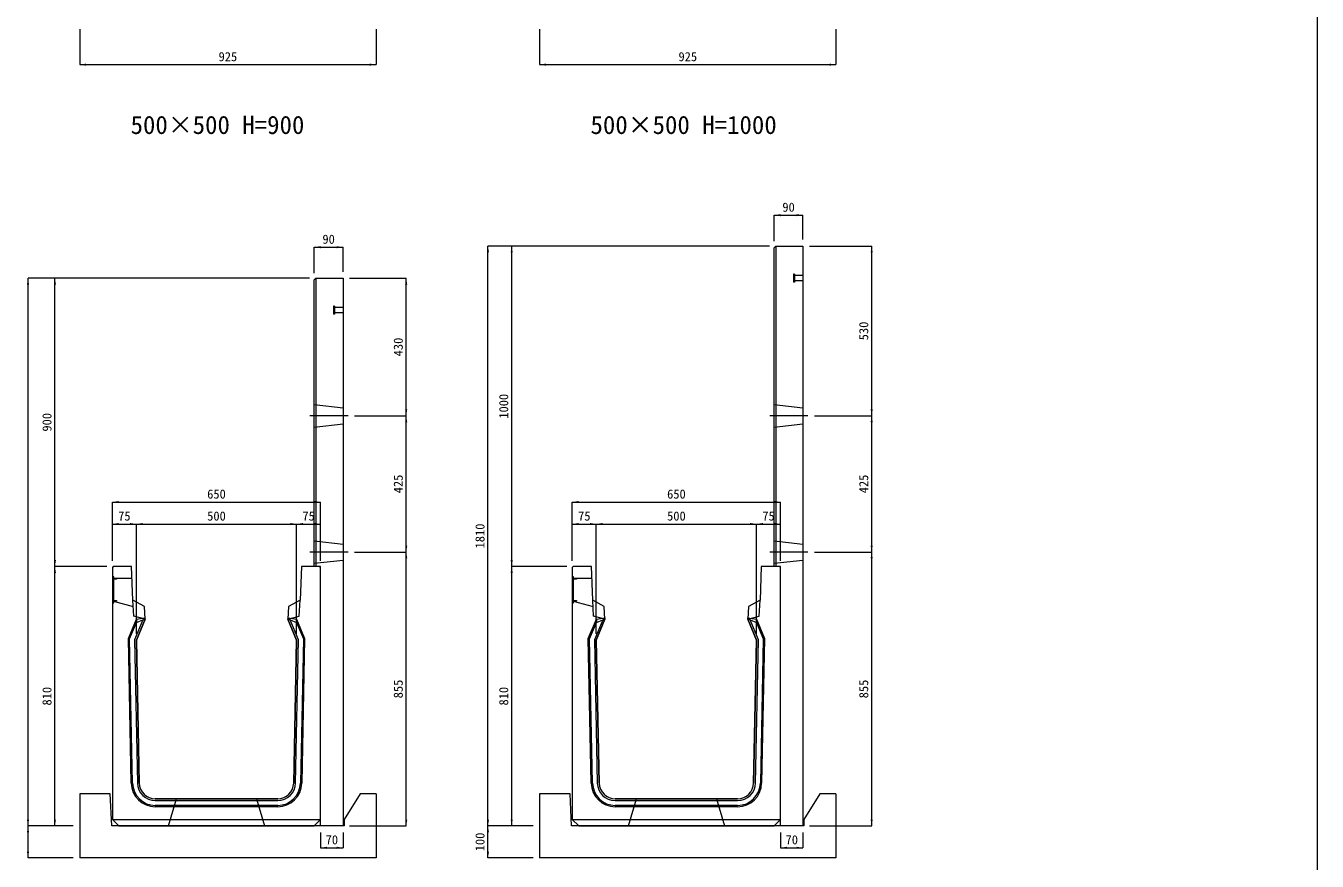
# Model space of a CAD drawing. Units: millimetres at full size. Extents: x -7442 to 51876, y 9625 to 40052.
# Drawn here: x 47846 to 51876, y 34231 to 36838 of the extents above; entities that cross this region are included whole.
import ezdxf
from ezdxf.enums import TextEntityAlignment as Align

# ---------------------------------------------------------------- set-up
doc = ezdxf.new("R2010")
doc.units = ezdxf.units.MM
doc.header["$LTSCALE"] = 16
for name, pattern in [('DASHED', [7.5, 6, -1.5]), ('USER1', [13.5, 7.5, -6]), ('USER2', [285.75, 190.5, -31.75, 31.75, -31.75])]:
    doc.linetypes.add(name, pattern=pattern)
doc.layers.add('0_2', color=7, linetype='Continuous')
for name, color, linetype, lineweight in [('HOLE', 7, 'DASHED', 9), ('KIJUN', 5, 'Continuous', 9), ('WWAY', 5, 'Continuous', 9), ('寸法線', 7, 'Continuous', 9), ('本体', 2, 'Continuous', 13), ('補助線', 8, 'Continuous', 9), ('ｲﾝｻｰﾄ', 3, 'USER1', 9)]:
    doc.layers.add(name, color=color, linetype=linetype, lineweight=lineweight)
doc.styles.add('ＭＳ ゴシック', font='')
doc.styles.get('ＭＳ ゴシック').set_extended_font_data('MS Gothic')

# ---------------------------------------------------------------- blocks, each defined once
blk = doc.blocks.new('filled_arrow')
at = {"color": 0, "linetype": 'Continuous', "lineweight": -2}
blk.add_solid([(7.5, 1.25), (0, 0), (7.5, -1.25)], dxfattribs=at)

msp = doc.modelspace()

# ---------------------------------------------------------------- linework, layer by layer
at = {"layer": 'HOLE'}
for points in [[(48315.73, 34425.86), (48565.73, 34425.86), (48590.73, 34340.86), (48290.73, 34340.86)], [(49751.11, 34425.86), (50001.11, 34425.86), (50026.11, 34340.86), (49726.11, 34340.86)]]:
    msp.add_lwpolyline(points, close=True, dxfattribs=at)
at = {"layer": 'KIJUN'}
for p, q in [((48190.85, 34986.33), (48190.98, 34976.2)), ((48210.73, 34984.66), (48217.73, 34985.86)), ((48670.72, 34984.66), (48663.73, 34985.86)), ((48690.61, 34986.33), (48690.48, 34976.2)), ((49626.24, 34986.33), (49626.36, 34976.2)), ((49646.12, 34984.66), (49653.11, 34985.86)), ((50106.11, 34984.66), (50099.11, 34985.86)), ((50125.99, 34986.33), (50125.87, 34976.2)), ((48715.83, 34925.61), (48706.71, 34474.35)), ((50151.22, 34925.61), (50142.1, 34474.35)), ((48249.73, 34425.86), (48631.73, 34425.86)), ((48249.73, 34419.86), (48631.73, 34419.86)), ((49685.12, 34425.86), (50067.11, 34425.86)), ((49685.12, 34419.86), (50067.11, 34419.86)), ((48631.73, 34404.86), (48249.73, 34404.86)), ((48631.73, 34400.86), (48249.73, 34400.86)), ((50067.11, 34404.86), (49685.12, 34404.86)), ((50067.11, 34400.86), (49685.12, 34400.86))]:
    msp.add_line(p, q, dxfattribs=at)
at = {"layer": 'KIJUN', "color": 7, "lineweight": 13}
for p, q in [((48631.73, 34425.86), (48249.73, 34425.86)), ((50067.11, 34425.86), (49685.12, 34425.86))]:
    msp.add_line(p, q, dxfattribs=at)
at = {"layer": 'KIJUN', "color": 7}
for p, q in [((48115.73, 34360.86), (48765.73, 34360.86)), ((49551.11, 34360.86), (50201.11, 34360.86))]:
    msp.add_line(p, q, dxfattribs=at)
at = {"layer": 'KIJUN', "color": 7, "lineweight": 13}
for points in [[(48199.74, 34474.85), (48190.73, 34920.86), (48217.73, 34985.86), (48215.73, 35025.86), (48179.73, 35045.86), (48175.73, 35150.86), (48118.73, 35150.86), (48115.73, 35147.86), (48115.73, 34360.86), (48135.73, 34340.86), (48745.73, 34340.86), (48765.73, 34360.86), (48765.73, 35147.86), (48762.73, 35150.86), (48705.73, 35150.86), (48701.73, 35045.86), (48665.73, 35025.86), (48663.73, 34985.86), (48690.73, 34920.86), (48681.72, 34474.85)], [(49635.13, 34474.85), (49626.11, 34920.86), (49653.11, 34985.86), (49651.11, 35025.86), (49615.11, 35045.86), (49611.11, 35150.86), (49554.11, 35150.86), (49551.11, 35147.86), (49551.11, 34360.86), (49571.11, 34340.86), (50181.11, 34340.86), (50201.11, 34360.86), (50201.11, 35147.86), (50198.11, 35150.86), (50141.11, 35150.86), (50137.11, 35045.86), (50101.11, 35025.86), (50099.11, 34985.86), (50126.11, 34920.86), (50117.1, 34474.85)]]:
    msp.add_lwpolyline(points, dxfattribs=at)
at = {"layer": 'KIJUN', "color": 7, "linetype": 'DASHED', "lineweight": 13}
for points in [[(48217.73, 34985.86), (48182.39, 34995.86), (48179.73, 35045.86)], [(48663.73, 34985.86), (48699.06, 34995.86), (48701.73, 35045.86)], [(49653.11, 34985.86), (49617.78, 34995.86), (49615.11, 35045.86)], [(50099.11, 34985.86), (50134.45, 34995.86), (50137.11, 35045.86)]]:
    msp.add_lwpolyline(points, dxfattribs=at)
at = {"layer": 'KIJUN'}
for points in [[(48174.74, 34474.35), (48165.63, 34925.61), (48190.85, 34986.33), (48217.48, 34990.89), (48217.73, 34985.86), (48190.73, 34920.86), (48199.74, 34474.85)], [(48178.74, 34474.43), (48169.64, 34924.85), (48190.98, 34976.2), (48210.73, 34984.66)], [(48210.73, 34984.66), (48184.7, 34922), (48193.74, 34474.73)], [(48681.72, 34474.85), (48690.73, 34920.86), (48663.73, 34985.86), (48663.98, 34990.89), (48690.61, 34986.33), (48715.83, 34925.61)], [(48687.72, 34474.73), (48696.75, 34922), (48670.72, 34984.66), (48690.48, 34976.2), (48711.81, 34924.85), (48702.71, 34474.43)], [(49610.13, 34474.35), (49601.01, 34925.61), (49626.24, 34986.33), (49652.86, 34990.89), (49653.11, 34985.86), (49626.11, 34920.86), (49635.13, 34474.85)], [(49614.13, 34474.43), (49605.03, 34924.85), (49626.36, 34976.2), (49646.12, 34984.66)], [(49646.12, 34984.66), (49620.09, 34922), (49629.13, 34474.73)], [(50117.1, 34474.85), (50126.11, 34920.86), (50099.11, 34985.86), (50099.37, 34990.89), (50125.99, 34986.33), (50151.22, 34925.61)], [(50123.1, 34474.73), (50132.14, 34922), (50106.11, 34984.66), (50125.87, 34976.2), (50147.2, 34924.85), (50138.1, 34474.43)]]:
    msp.add_lwpolyline(points, dxfattribs=at)
for centre, radius, start, end in [((48249.73, 34475.86), 75, 181.15733, 270), ((48249.73, 34475.86), 71, 181.15733, 270), ((48249.73, 34475.86), 56, 181.15733, 270), ((48249.73, 34475.86), 50, 181.15733, 270), ((48631.73, 34475.86), 50, 270, 358.84267), ((48631.73, 34475.86), 56, 270, 358.84267), ((48631.73, 34475.86), 71, 270, 358.84267), ((48631.73, 34475.86), 75, 270, 358.84267), ((49685.12, 34475.86), 75, 181.15733, 270), ((49685.12, 34475.86), 71, 181.15733, 270), ((49685.12, 34475.86), 56, 181.15733, 270), ((49685.12, 34475.86), 50, 181.15733, 270), ((50067.11, 34475.86), 50, 270, 358.84267), ((50067.11, 34475.86), 56, 270, 358.84267), ((50067.11, 34475.86), 71, 270, 358.84267), ((50067.11, 34475.86), 75, 270, 358.84267)]:
    msp.add_arc(centre, radius, start, end, dxfattribs=at)
at = {"layer": 'KIJUN', "color": 7, "lineweight": 13}
for centre, start, end in [((48249.73, 34475.86), 181.15733, 270), ((48631.73, 34475.86), 270, 358.84267), ((49685.12, 34475.86), 181.15733, 270), ((50067.11, 34475.86), 270, 358.84267)]:
    msp.add_arc(centre, 50, start, end, dxfattribs=at)
at = {"layer": 'WWAY', "color": 7, "linetype": 'DASHED', "lineweight": 13}
for points in [[(48115.73, 35120.86), (48118.93, 35118.86), (48118.93, 35036.86), (48115.73, 35034.86)], [(48177.18, 35112.86), (48118.93, 35112.86), (48118.93, 35118.86), (48115.73, 35120.86)], [(49551.11, 35120.86), (49554.31, 35118.86), (49554.31, 35036.86), (49551.11, 35034.86)], [(49612.56, 35112.86), (49554.31, 35112.86), (49554.31, 35118.86), (49551.11, 35120.86)], [(48115.73, 35034.86), (48118.93, 35036.86), (48118.93, 35042.86), (48180.79, 35025.86)], [(49551.11, 35034.86), (49554.31, 35036.86), (49554.31, 35042.86), (49616.18, 35025.86)]]:
    msp.add_lwpolyline(points, dxfattribs=at)
at = {"layer": 'WWAY'}
for points in [[(48116.93, 35117.86), (48118.93, 35117.86), (48118.93, 35037.86), (48116.93, 35037.86)], [(48118.93, 35112.86), (48128.93, 35112.86), (48128.93, 35110.86), (48118.93, 35110.86)], [(49552.31, 35117.86), (49554.31, 35117.86), (49554.31, 35037.86), (49552.31, 35037.86)], [(49554.31, 35112.86), (49564.31, 35112.86), (49564.31, 35110.86), (49554.31, 35110.86)], [(48118.93, 35044.86), (48128.93, 35044.86), (48128.93, 35042.86), (48118.93, 35042.86)], [(49554.31, 35044.86), (49564.31, 35044.86), (49564.31, 35042.86), (49554.31, 35042.86)]]:
    msp.add_lwpolyline(points, close=True, dxfattribs=at)
at = {"layer": '寸法線'}
for p, q in [((48013.73, 36828.35), (48013.73, 36717.17)), ((48938.73, 36828.35), (48938.73, 36717.17)), ((49449.12, 36828.35), (49449.12, 36717.17)), ((50374.12, 36828.35), (50374.12, 36717.17)), ((48013.73, 36717.17), (48938.73, 36717.17)), ((49449.12, 36717.17), (50374.12, 36717.17)), ((50181.11, 36247.3), (50271.12, 36247.3)), ((50181.11, 36165.86), (50181.11, 36247.3)), ((50271.12, 36170.86), (50271.12, 36247.3)), ((49287.88, 34340.86), (49287.88, 36150.86)), ((50166.12, 36150.86), (49287.88, 36150.86)), ((49361.99, 35150.86), (49361.99, 36150.86)), ((50166.12, 36150.86), (49361.99, 36150.86)), ((50291.12, 36150.86), (50485.5, 36150.86)), ((50485.5, 35620.86), (50485.5, 36150.86)), ((48745.73, 36147.3), (48835.73, 36147.3)), ((48745.73, 36065.86), (48745.73, 36147.3)), ((48835.73, 36070.86), (48835.73, 36147.3)), ((47852.5, 34340.86), (47852.5, 36050.86)), ((48730.73, 36050.86), (47852.5, 36050.86)), ((47936.5, 35150.86), (47936.5, 36050.86)), ((48730.73, 36050.86), (47936.5, 36050.86)), ((48855.73, 36050.86), (49032.81, 36050.86)), ((49032.81, 35620.86), (49032.81, 36050.86)), ((48871.32, 35620.86), (49032.81, 35620.86)), ((48871.32, 35620.86), (49032.81, 35620.86)), ((49032.81, 35195.86), (49032.81, 35620.86)), ((50306.71, 35620.86), (50485.5, 35620.86)), ((50306.71, 35620.86), (50485.5, 35620.86)), ((50485.5, 35195.86), (50485.5, 35620.86)), ((48115.73, 35351.87), (48765.73, 35351.87)), ((48115.73, 35167.86), (48115.73, 35351.87)), ((48765.73, 35167.86), (48765.73, 35351.87)), ((49551.11, 35351.87), (50201.11, 35351.87)), ((49551.11, 35167.86), (49551.11, 35351.87)), ((50201.11, 35167.86), (50201.11, 35351.87)), ((48115.73, 35283.2), (48190.73, 35283.2)), ((48115.73, 35167.86), (48115.73, 35283.2)), ((48190.73, 35283.2), (48690.73, 35283.2)), ((48190.73, 34940.86), (48190.73, 35283.2)), ((48190.73, 34940.86), (48190.73, 35283.2)), ((48690.73, 34940.86), (48690.73, 35283.2)), ((48690.73, 35283.2), (48765.73, 35283.2)), ((48690.73, 34940.86), (48690.73, 35283.2)), ((48765.73, 35167.86), (48765.73, 35283.2)), ((49551.11, 35283.2), (49626.11, 35283.2)), ((49551.11, 35167.86), (49551.11, 35283.2)), ((49626.11, 35283.2), (50126.11, 35283.2)), ((49626.11, 34940.86), (49626.11, 35283.2)), ((49626.11, 34940.86), (49626.11, 35283.2)), ((50126.11, 34940.86), (50126.11, 35283.2)), ((50126.11, 35283.2), (50201.11, 35283.2)), ((50126.11, 34940.86), (50126.11, 35283.2)), ((50201.11, 35167.86), (50201.11, 35283.2)), ((48871.32, 35195.86), (49032.81, 35195.86)), ((48871.32, 35195.86), (49032.81, 35195.86)), ((49032.81, 34340.86), (49032.81, 35195.86)), ((50306.71, 35195.86), (50485.5, 35195.86)), ((50306.71, 35195.86), (50485.5, 35195.86)), ((50485.5, 34340.86), (50485.5, 35195.86)), ((47936.5, 34340.86), (47936.5, 35150.86)), ((48098.73, 35150.86), (47936.5, 35150.86)), ((48098.73, 35150.86), (47936.5, 35150.86)), ((49361.99, 34340.86), (49361.99, 35150.86)), ((49534.11, 35150.86), (49361.99, 35150.86)), ((49534.11, 35150.86), (49361.99, 35150.86)), ((47993.73, 34340.86), (47852.5, 34340.86)), ((47852.5, 34240.86), (47852.5, 34340.86)), ((47993.73, 34340.86), (47852.5, 34340.86)), ((47993.73, 34340.86), (47936.5, 34340.86)), ((48855.73, 34340.86), (49032.81, 34340.86)), ((49429.12, 34340.86), (49287.88, 34340.86)), ((49287.88, 34240.86), (49287.88, 34340.86)), ((49429.12, 34340.86), (49287.88, 34340.86)), ((49429.12, 34340.86), (49361.99, 34340.86)), ((50291.12, 34340.86), (50485.5, 34340.86)), ((48765.73, 34320.86), (48765.73, 34272.6)), ((48835.73, 34320.86), (48835.73, 34272.6)), ((50201.11, 34320.86), (50201.11, 34272.6)), ((50271.12, 34320.86), (50271.12, 34272.6)), ((48765.73, 34272.6), (48835.73, 34272.6)), ((50201.11, 34272.6), (50271.12, 34272.6)), ((47993.73, 34240.86), (47852.5, 34240.86)), ((49429.12, 34240.86), (49287.88, 34240.86))]:
    msp.add_line(p, q, dxfattribs=at)
at = {"layer": '寸法線', "linetype": 'USER2'}
for p, q in [((48851.32, 35620.86), (48732.05, 35620.86)), ((50286.71, 35620.86), (50167.44, 35620.86)), ((48851.32, 35195.86), (48732.05, 35195.86)), ((50286.71, 35195.86), (50167.44, 35195.86))]:
    msp.add_line(p, q, dxfattribs=at)
at = {"layer": '本体', "color": 4, "lineweight": 5}
for p, q in [((50186.12, 36150.86), (50186.12, 35150.86)), ((48750.73, 36050.86), (48750.73, 35150.86))]:
    msp.add_line(p, q, dxfattribs=at)
at = {"layer": '本体', "linetype": 'USER1', "lineweight": 9}
for p, q in [((48745.73, 35655.86), (48835.73, 35645.86)), ((50181.11, 35655.86), (50271.12, 35645.86)), ((48745.73, 35585.86), (48835.73, 35595.86)), ((50181.11, 35585.86), (50271.12, 35595.86)), ((48745.73, 35230.86), (48835.73, 35220.86)), ((50181.11, 35230.86), (50271.12, 35220.86)), ((48745.73, 35160.86), (48835.73, 35170.86)), ((50181.11, 35160.86), (50271.12, 35170.86))]:
    msp.add_line(p, q, dxfattribs=at)
at = {"layer": '本体'}
for p, q in [((48013.73, 34440.86), (48013.73, 34240.86)), ((48108.73, 34440.86), (48013.73, 34440.86)), ((48113.73, 34340.86), (48108.73, 34440.86)), ((48888.73, 34440.86), (48838.73, 34360.86)), ((48938.73, 34440.86), (48888.73, 34440.86)), ((48938.73, 34440.86), (48938.73, 34240.86)), ((49449.12, 34440.86), (49449.12, 34240.86)), ((49544.11, 34440.86), (49449.12, 34440.86)), ((49549.11, 34340.86), (49544.11, 34440.86)), ((50324.12, 34440.86), (50274.12, 34360.86)), ((50374.12, 34440.86), (50324.12, 34440.86)), ((50374.12, 34440.86), (50374.12, 34240.86)), ((48838.73, 34340.86), (48113.73, 34340.86)), ((48838.73, 34360.86), (48838.73, 34340.86)), ((50274.12, 34340.86), (49549.11, 34340.86)), ((50274.12, 34360.86), (50274.12, 34340.86)), ((48938.73, 34240.86), (48013.73, 34240.86)), ((50374.12, 34240.86), (49449.12, 34240.86))]:
    msp.add_line(p, q, dxfattribs=at)
for points in [[(50181.11, 36145.86), (50186.12, 36150.86), (50271.12, 36150.86), (50271.12, 34340.86), (50201.11, 34340.86), (50201.11, 35150.86), (50181.11, 35150.86)], [(48745.73, 36045.86), (48750.73, 36050.86), (48835.73, 36050.86), (48835.73, 34340.86), (48765.73, 34340.86), (48765.73, 35150.86), (48745.73, 35150.86)]]:
    msp.add_lwpolyline(points, close=True, dxfattribs=at)
at = {"layer": '補助線', "color": 1, "lineweight": 13}
msp.add_lwpolyline([(37386.43, 39329.48), (51875.82, 39329.48), (51875.82, 30160.45), (37386.43, 30160.45)], close=True, dxfattribs=at)
at = {"layer": 'ｲﾝｻｰﾄ'}
for p, q in [((50241.11, 36063.36), (50241.11, 36038.36)), ((50244.12, 36063.36), (50241.11, 36063.36)), ((50244.12, 36038.36), (50241.11, 36038.36)), ((50244.12, 36063.36), (50244.12, 36038.36)), ((50271.12, 36059.36), (50244.12, 36059.36)), ((50271.12, 36042.36), (50244.12, 36042.36)), ((50271.12, 36059.36), (50271.12, 36042.36)), ((48805.73, 35963.36), (48805.73, 35938.36)), ((48808.73, 35963.36), (48805.73, 35963.36)), ((48808.73, 35963.36), (48808.73, 35938.36)), ((48835.73, 35959.36), (48808.73, 35959.36)), ((48835.73, 35959.36), (48835.73, 35942.36)), ((48808.73, 35938.36), (48805.73, 35938.36)), ((48835.73, 35942.36), (48808.73, 35942.36))]:
    msp.add_line(p, q, dxfattribs=at)

# ---------------------------------------------------------------- block references
at = {"layer": '寸法線', "xscale": 2.67, "yscale": 2.67}
for p in [(48013.73, 36717.17), (49449.12, 36717.17), (50181.11, 36247.3), (48745.73, 36147.3), (48115.73, 35351.87), (49551.11, 35351.87), (48115.73, 35283.2), (48190.73, 35283.2), (48690.73, 35283.2), (49551.11, 35283.2), (49626.11, 35283.2), (50126.11, 35283.2), (48765.73, 34272.6), (50201.11, 34272.6)]:
    msp.add_blockref('filled_arrow', p, dxfattribs=at)
for p, rotation in [((48938.73, 36717.17), 180), ((50374.12, 36717.17), 180), ((50271.12, 36247.3), 180), ((48835.73, 36147.3), 180), ((49287.88, 36150.86), 270), ((49361.99, 36150.86), 270), ((50485.5, 36150.86), 270), ((47852.5, 36050.86), 270), ((47936.5, 36050.86), 270), ((49032.81, 36050.86), 270), ((49032.81, 35620.86), 90), ((50485.5, 35620.86), 90), ((49032.81, 35620.86), 270), ((50485.5, 35620.86), 270), ((48765.73, 35351.87), 180), ((50201.11, 35351.87), 180), ((48190.73, 35283.2), 180), ((48690.73, 35283.2), 180), ((48765.73, 35283.2), 180), ((49626.11, 35283.2), 180), ((50126.11, 35283.2), 180), ((50201.11, 35283.2), 180), ((49032.81, 35195.86), 90), ((49032.81, 35195.86), 270), ((50485.5, 35195.86), 90), ((50485.5, 35195.86), 270), ((47936.5, 35150.86), 90), ((47936.5, 35150.86), 270), ((49361.99, 35150.86), 90), ((49361.99, 35150.86), 270), ((47852.5, 34340.86), 90), ((47852.5, 34340.86), 270), ((47936.5, 34340.86), 90), ((49032.81, 34340.86), 90), ((49287.88, 34340.86), 90), ((49287.88, 34340.86), 270), ((49361.99, 34340.86), 90), ((50485.5, 34340.86), 90), ((47852.5, 34240.86), 90), ((48835.73, 34272.6), 180), ((49287.88, 34240.86), 90), ((50271.12, 34272.6), 180)]:
    msp.add_blockref('filled_arrow', p, dxfattribs=dict(at, rotation=rotation))

# ---------------------------------------------------------------- texts
at = {"layer": '0_2', "style": 'ＭＳ ゴシック'}
for s, p in [('500×500 H=900', (48172.57, 36483.57)), ('500×500 H=1000', (49607.95, 36483.57))]:
    msp.add_text(s, height=56.96, dxfattribs=at).set_placement(p, align=Align.BOTTOM_LEFT)
at = {"layer": '寸法線', "style": 'ＭＳ ゴシック'}
for s, p in [('925', (48476.23, 36742.17)), ('925', (49911.62, 36742.17)), ('90', (50226.12, 36272.3)), ('90', (48790.73, 36172.3)), ('650', (48440.73, 35376.87)), ('650', (49876.11, 35376.87)), ('75', (48153.23, 35308.2)), ('500', (48440.73, 35308.2)), ('75', (48728.23, 35308.2)), ('75', (49588.61, 35308.2)), ('500', (49876.11, 35308.2)), ('75', (50163.61, 35308.2)), ('70', (48800.73, 34297.6)), ('70', (50236.12, 34297.6))]:
    msp.add_text(s, height=28.48, dxfattribs=at).set_placement(p, align=Align.MIDDLE_CENTER)
for s, p in [('530', (50460.5, 35885.86)), ('430', (49007.81, 35835.86)), ('1000', (49336.99, 35650.86)), ('900', (47911.5, 35600.86)), ('425', (49007.81, 35408.36)), ('425', (50460.5, 35408.36)), ('1810', (49262.88, 35245.86)), ('855', (49007.81, 34768.36)), ('855', (50460.5, 34768.36)), ('810', (47911.5, 34745.86)), ('810', (49336.99, 34745.86)), ('100', (49262.88, 34290.86))]:
    msp.add_text(s, height=28.48, rotation=90, dxfattribs=at).set_placement(p, align=Align.MIDDLE_CENTER)

doc.saveas('drawing.dxf')
